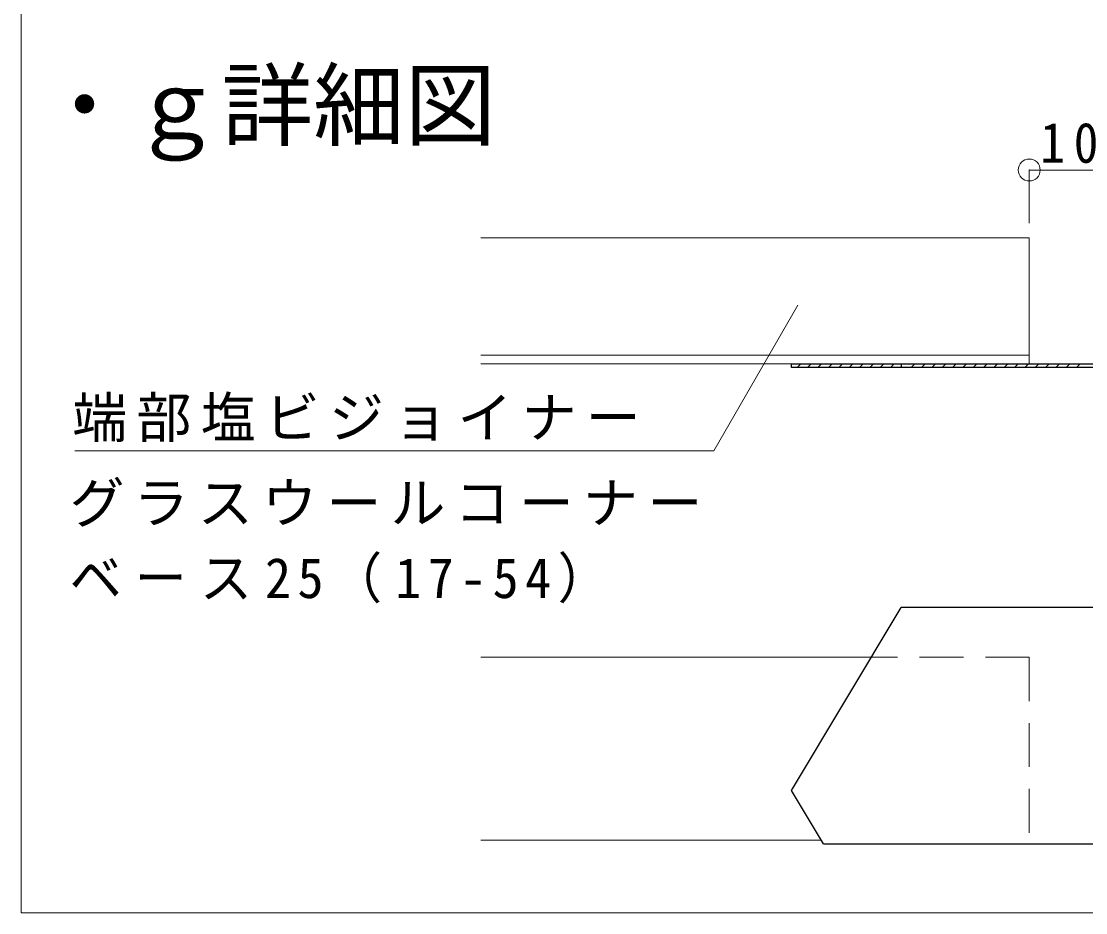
# Model space of a CAD drawing. Units: millimetres on the paper, with parts at other scales. Extents: x -195 to 195, y -135 to 132.
# Drawn here: x -83.18 to -54.07, y -112.5 to -88.14 of the extents above; entities that cross this region are included whole.
import ezdxf
from ezdxf.enums import TextEntityAlignment as Align

# ---------------------------------------------------------------- set-up
doc = ezdxf.new("R2010")
doc.units = ezdxf.units.MM
doc.header["$PDMODE"] = 32
doc.header["$PDSIZE"] = 0.6
doc.linetypes.add('DASHED1', pattern=[1.8, 1.2, -0.6])
for name, color, linetype, lineweight in [('3-2_野縁受け', 3, 'Continuous', 18), ('3-5_寸法', 4, 'Continuous', 9), ('3-6_文字', 7, 'Continuous', 18), ('3-C_ビス・アンカーボルト・強調図形', 2, 'Continuous', 25), ('F-3_野縁', 3, 'Continuous', 18)]:
    doc.layers.add(name, color=color, linetype=linetype, lineweight=lineweight)
doc.styles.add('ＭＳ ゴシック', font='')
doc.styles.get('ＭＳ ゴシック').set_extended_font_data('MS Gothic')

msp = doc.modelspace()

# ---------------------------------------------------------------- linework, layer by layer
at = {"layer": '3-2_野縁受け'}
for p, q in [((-70.617, -94.058), (-55.617, -94.058)), ((-55.617, -94.058), (-55.617, -97.498)), ((-70.617, -97.258), (-55.617, -97.258)), ((-70.617, -97.498), (-55.617, -97.498)), ((-59.933, -105.516), (-70.617, -105.516)), ((-61.301, -110.516), (-70.617, -110.516))]:
    msp.add_line(p, q, dxfattribs=at)
at = {"layer": '3-2_野縁受け', "linetype": 'DASHED1'}
for q in [(-59.933, -105.516), (-55.617, -110.516)]:
    msp.add_line((-55.617, -105.516), q, dxfattribs=at)
at = {"layer": '3-5_寸法'}
for q in [(-53.617, -92.2), (-55.617, -93.654)]:
    msp.add_line((-55.617, -92.2), q, dxfattribs=at)
at = {"layer": '3-5_寸法', "color": 3}
msp.add_point((-55.617, -92.2), dxfattribs=at)
at = {"layer": '3-6_文字'}
msp.add_lwpolyline([(-81.714, -99.878), (-64.243, -99.878), (-61.943, -95.893)], dxfattribs=at)
at = {"layer": '3-C_ビス・アンカーボルト・強調図形'}
for p, q in [((-61.96, -97.598), (-61.86, -97.498)), ((-61.677, -97.598), (-61.577, -97.498)), ((-61.394, -97.598), (-61.294, -97.498)), ((-61.111, -97.598), (-61.011, -97.498)), ((-60.828, -97.598), (-60.728, -97.498)), ((-60.545, -97.598), (-60.445, -97.498)), ((-60.263, -97.598), (-60.163, -97.498)), ((-59.98, -97.598), (-59.88, -97.498)), ((-59.697, -97.598), (-59.597, -97.498)), ((-59.414, -97.598), (-59.314, -97.498)), ((-59.117, -97.498), (-59.117, -97.598)), ((-58.848, -97.598), (-58.748, -97.498)), ((-58.565, -97.598), (-58.465, -97.498)), ((-58.283, -97.598), (-58.183, -97.498)), ((-58, -97.598), (-57.9, -97.498)), ((-57.717, -97.598), (-57.617, -97.498)), ((-57.434, -97.598), (-57.334, -97.498)), ((-57.151, -97.598), (-57.051, -97.498)), ((-56.868, -97.598), (-56.768, -97.498)), ((-56.586, -97.598), (-56.486, -97.498)), ((-56.303, -97.598), (-56.203, -97.498)), ((-56.02, -97.598), (-55.92, -97.498)), ((-55.737, -97.598), (-55.637, -97.498)), ((-55.454, -97.598), (-55.354, -97.498)), ((-55.171, -97.598), (-55.071, -97.498)), ((-54.889, -97.598), (-54.789, -97.498)), ((-54.606, -97.598), (-54.506, -97.498)), ((-54.323, -97.598), (-54.223, -97.498)), ((-59.131, -97.598), (-59.117, -97.584)), ((-62.117, -109.156), (-59.117, -104.156)), ((-50.117, -104.156), (-59.117, -104.156)), ((-61.241, -110.616), (-62.117, -109.156)), ((-61.241, -110.616), (-47.993, -110.616))]:
    msp.add_line(p, q, dxfattribs=at)
msp.add_lwpolyline([(-47.117, -97.598), (-62.117, -97.598), (-62.117, -97.498), (-47.117, -97.498)], dxfattribs=at)
at = {"layer": 'F-3_野縁'}
msp.add_lwpolyline([(-83.181, -29.241), (-83.181, -112.5), (-2, -112.5)], dxfattribs=at)

# ---------------------------------------------------------------- texts
at = {"layer": '3-5_寸法', "insert": (-55.316, -92.02), "char_height": 1.1, "attachment_point": 7, "style": 'ＭＳ ゴシック'}
msp.add_mtext('\\T1.36;\\W0.9;10', dxfattribs=at)
at = {"layer": '3-6_文字', "style": 'ＭＳ ゴシック'}
msp.add_text('・ｇ詳細図', height=1.833, dxfattribs=at).set_placement((-82.702, -91.892), align=Align.BOTTOM_LEFT)
at = {"layer": '3-6_文字', "char_height": 1.1, "attachment_point": 7, "style": 'ＭＳ ゴシック'}
for s, insert in [('\\T1.17;端部塩ビジョイナー', (-81.787, -99.635)), ('\\T1.17;グラスウールコーナー', (-81.861, -101.95)), ('\\T1.25;\\W0.95;ベース25（17-54）', (-81.861, -104.044))]:
    msp.add_mtext(s, dxfattribs=dict(at, insert=insert))

doc.saveas('drawing.dxf')
